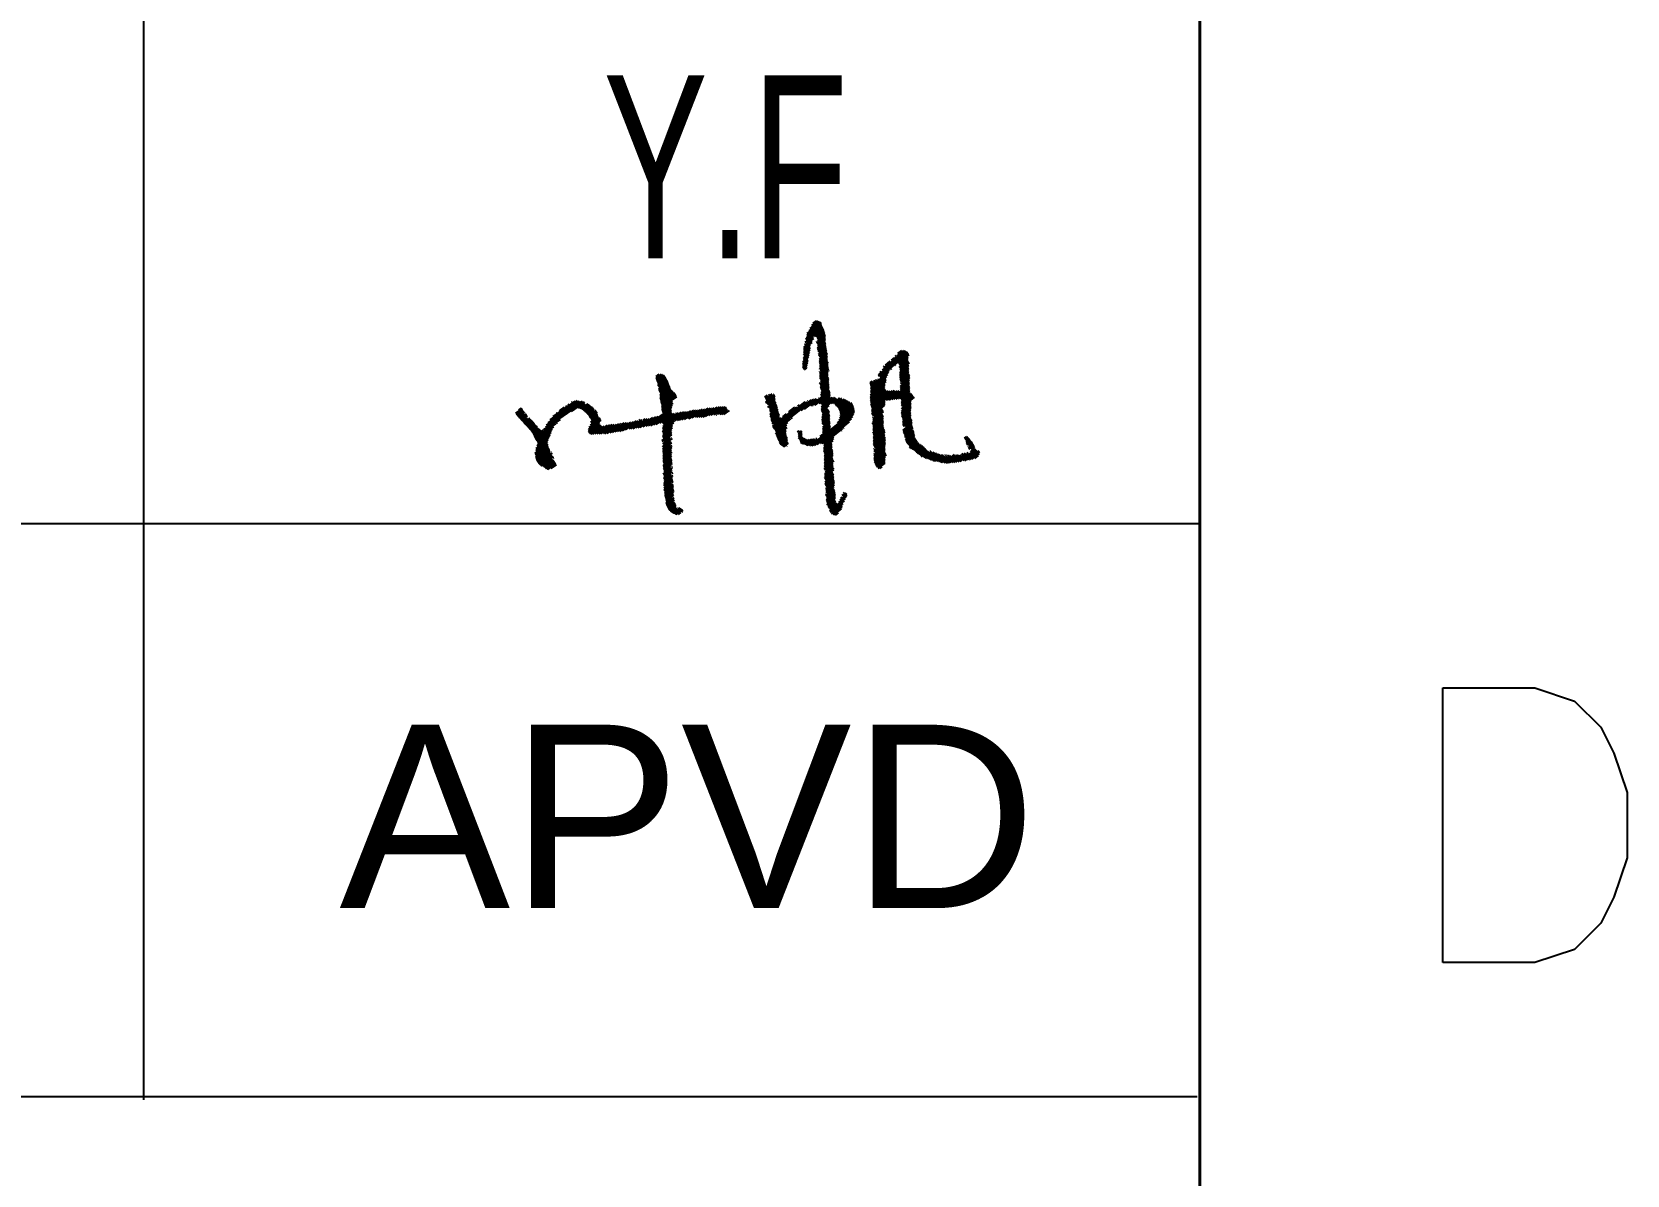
# Model space of a CAD drawing. Header units: millimetres. Extents: x -74 to 521, y -177 to 244.
# Drawn here: x 497.49 to 509.13, y -1.28 to 7.06 of the extents above; entities that cross this region are included whole.
import ezdxf

# ---------------------------------------------------------------- set-up
doc = ezdxf.new("R2010")
doc.units = ezdxf.units.MM
doc.styles.add('Arial', font='ARIAL.TTF', dxfattribs={"height": 0.2})
doc.styles.add('Arial Narrow', font='ARIALN.TTF', dxfattribs={"height": 0.2})

# ---------------------------------------------------------------- blocks, each defined once
blk = doc.blocks.new('Unknown-251777438-5465')
at = {"color": 7, "linetype": 'Continuous'}
for p, q in [((506.005, 229.156), (506.005, -161.504)), ((506.005, 30.331), (506.005, -161.504)), ((507.782, 0.274), (507.782, 2.277)), ((507.782, 2.277), (508.455, 2.277)), ((508.455, 2.277), (508.743, 2.181)), ((508.743, 2.181), (508.935, 1.99)), ((508.935, 1.99), (509.031, 1.8)), ((509.031, 1.8), (509.127, 1.514)), ((509.127, 1.514), (509.127, 1.037)), ((509.127, 1.037), (509.031, 0.751)), ((509.031, 0.751), (508.935, 0.56)), ((508.935, 0.56), (508.743, 0.369)), ((508.743, 0.369), (508.455, 0.274)), ((508.455, 0.274), (507.782, 0.274))]:
    blk.add_line(p, q, dxfattribs=at)
blk = doc.blocks.new('Unknown-251777438-5458')
at = {"color": 7, "linetype": 'Continuous'}
for p, q in [((498.307, -0.729), (498.307, 28.708)), ((506.016, -161.364), (506.016, 28.708)), ((426.834, 3.477), (506.016, 3.476)), ((426.834, -0.705), (505.992, -0.705))]:
    blk.add_line(p, q, dxfattribs=at)
at = {"color": 7, "linetype": 'Continuous', "style": 'Arial'}
blk.add_text('APVD', height=1.3371, dxfattribs=at).set_placement((499.733, 0.671))
blk = doc.blocks.new('Unknown-251777438-5460')
at = {"color": 3, "linetype": 'Continuous'}
for p, q in [((503.13, 4.797), (503.263, 4.902)), ((503.138, 4.814), (503.259, 4.91)), ((503.145, 4.85), (503.25, 4.933)), ((503.145, 4.84), (503.252, 4.924)), ((503.146, 4.861), (503.25, 4.943)), ((503.15, 4.833), (503.255, 4.917)), ((503.159, 4.882), (503.242, 4.948)), ((503.168, 4.899), (503.232, 4.95)), ((503.18, 4.919), (503.224, 4.954)), ((503.19, 4.937), (503.213, 4.955)), ((503.199, 4.841), (503.267, 4.895)), ((503.122, 4.759), (503.181, 4.806)), ((503.122, 4.749), (503.182, 4.796)), ((503.122, 4.739), (503.169, 4.776)), ((503.127, 4.784), (503.129, 4.785)), ((503.128, 4.775), (503.138, 4.782)), ((503.135, 4.821), (503.15, 4.833)), ((503.138, 4.834), (503.14, 4.835)), ((503.139, 4.783), (503.193, 4.826)), ((503.141, 4.795), (503.192, 4.835)), ((503.21, 4.84), (503.27, 4.887)), ((503.211, 4.799), (503.215, 4.802)), ((503.216, 4.792), (503.279, 4.843)), ((503.218, 4.836), (503.273, 4.879)), ((503.219, 4.826), (503.275, 4.871)), ((503.221, 4.807), (503.225, 4.81)), ((503.221, 4.755), (503.28, 4.802)), ((503.222, 4.746), (503.281, 4.793)), ((503.223, 4.788), (503.279, 4.832)), ((503.223, 4.778), (503.279, 4.822)), ((503.223, 4.767), (503.279, 4.812)), ((503.224, 4.819), (503.278, 4.862)), ((503.224, 4.737), (503.282, 4.783)), ((503.226, 4.729), (503.284, 4.774)), ((503.227, 4.812), (503.279, 4.853)), ((503.114, 4.65), (503.154, 4.682)), ((503.114, 4.639), (503.152, 4.669)), ((503.114, 4.629), (503.152, 4.659)), ((503.118, 4.684), (503.163, 4.719)), ((503.118, 4.673), (503.161, 4.707)), ((503.118, 4.663), (503.158, 4.695)), ((503.12, 4.706), (503.167, 4.743)), ((503.122, 4.728), (503.167, 4.764)), ((503.122, 4.718), (503.17, 4.756)), ((503.124, 4.699), (503.164, 4.731)), ((503.228, 4.709), (503.286, 4.755)), ((503.23, 4.7), (503.288, 4.746)), ((503.233, 4.724), (503.285, 4.765)), ((503.234, 4.693), (503.289, 4.737)), ((503.235, 4.673), (503.295, 4.721)), ((503.235, 4.663), (503.295, 4.711)), ((503.235, 4.653), (503.295, 4.7)), ((503.235, 4.642), (503.295, 4.69)), ((503.238, 4.686), (503.29, 4.727)), ((503.239, 4.635), (503.295, 4.68)), ((503.239, 4.625), (503.295, 4.669)), ((503.239, 4.614), (503.297, 4.66)), ((503.665, 4.55), (503.883, 4.723)), ((503.666, 4.56), (503.878, 4.729)), ((503.675, 4.547), (503.887, 4.716)), ((503.694, 4.594), (503.869, 4.733)), ((503.704, 4.612), (503.861, 4.736)), ((503.716, 4.631), (503.751, 4.659)), ((503.76, 4.667), (503.784, 4.686)), ((503.787, 4.698), (503.792, 4.702)), ((503.788, 4.688), (503.789, 4.689)), ((503.799, 4.697), (503.85, 4.737)), ((503.808, 4.715), (503.837, 4.738)), ((503.811, 4.645), (503.89, 4.707)), ((503.815, 4.638), (503.883, 4.692)), ((503.819, 4.63), (503.883, 4.682)), ((503.82, 4.611), (503.883, 4.661)), ((503.824, 4.603), (503.889, 4.655)), ((503.825, 4.625), (503.883, 4.671)), ((502.044, 4.539), (502.082, 4.566)), ((502.044, 4.529), (502.092, 4.563)), ((502.045, 4.549), (502.067, 4.565)), ((502.046, 4.521), (502.101, 4.559)), ((502.049, 4.513), (502.108, 4.555)), ((502.052, 4.506), (502.112, 4.548)), ((502.058, 4.5), (502.116, 4.541)), ((503.114, 4.619), (503.151, 4.648)), ((503.114, 4.608), (503.148, 4.635)), ((503.118, 4.601), (503.145, 4.622)), ((503.125, 4.597), (503.143, 4.611)), ((503.237, 4.602), (503.237, 4.603)), ((503.239, 4.604), (503.3, 4.653)), ((503.239, 4.573), (503.3, 4.622)), ((503.239, 4.563), (503.301, 4.612)), ((503.239, 4.552), (503.304, 4.604)), ((503.239, 4.542), (503.299, 4.59)), ((503.239, 4.583), (503.239, 4.584)), ((503.239, 4.532), (503.299, 4.58)), ((503.239, 4.491), (503.304, 4.542)), ((503.241, 4.596), (503.299, 4.642)), ((503.242, 4.524), (503.299, 4.569)), ((503.243, 4.587), (503.298, 4.631)), ((503.245, 4.516), (503.299, 4.559)), ((503.246, 4.507), (503.299, 4.549)), ((503.301, 4.591), (503.306, 4.595)), ((503.609, 4.474), (503.741, 4.579)), ((503.61, 4.465), (503.734, 4.563)), ((503.611, 4.455), (503.728, 4.548)), ((503.678, 4.54), (503.747, 4.594)), ((503.678, 4.58), (503.686, 4.587)), ((503.694, 4.604), (503.696, 4.605)), ((503.702, 4.621), (503.707, 4.625)), ((503.754, 4.6), (503.764, 4.607)), ((503.79, 4.629), (503.792, 4.63)), ((503.817, 4.619), (503.821, 4.621)), ((503.821, 4.57), (503.887, 4.623)), ((503.821, 4.56), (503.887, 4.612)), ((503.821, 4.549), (503.887, 4.602)), ((503.821, 4.539), (503.887, 4.592)), ((503.823, 4.582), (503.887, 4.633)), ((503.823, 4.53), (503.887, 4.581)), ((503.824, 4.594), (503.893, 4.648)), ((503.824, 4.521), (503.887, 4.571)), ((503.826, 4.512), (503.893, 4.565)), ((503.83, 4.494), (503.895, 4.547)), ((503.833, 4.507), (503.895, 4.557)), ((502.057, 4.489), (502.12, 4.534)), ((502.057, 4.48), (502.124, 4.527)), ((502.06, 4.472), (502.128, 4.52)), ((502.063, 4.445), (502.137, 4.497)), ((502.064, 4.456), (502.134, 4.505)), ((502.066, 4.466), (502.131, 4.512)), ((502.066, 4.438), (502.14, 4.489)), ((502.07, 4.431), (502.143, 4.481)), ((502.072, 4.403), (502.151, 4.458)), ((502.072, 4.393), (502.155, 4.451)), ((502.073, 4.423), (502.145, 4.474)), ((502.073, 4.413), (502.148, 4.466)), ((502.074, 4.384), (502.161, 4.446)), ((502.075, 4.376), (502.168, 4.44)), ((502.077, 4.367), (502.174, 4.435)), ((502.079, 4.359), (502.18, 4.429)), ((502.081, 4.351), (502.185, 4.424)), ((503.172, 4.334), (503.312, 4.445)), ((503.192, 4.339), (503.313, 4.436)), ((503.205, 4.339), (503.314, 4.426)), ((503.236, 4.498), (503.243, 4.504)), ((503.243, 4.483), (503.303, 4.531)), ((503.243, 4.473), (503.303, 4.521)), ((503.243, 4.463), (503.303, 4.511)), ((503.245, 4.454), (503.303, 4.5)), ((503.245, 4.413), (503.307, 4.462)), ((503.247, 4.424), (503.307, 4.472)), ((503.247, 4.404), (503.307, 4.452)), ((503.249, 4.447), (503.307, 4.493)), ((503.249, 4.437), (503.307, 4.483)), ((503.606, 4.503), (503.62, 4.514)), ((503.606, 4.493), (503.633, 4.514)), ((503.607, 4.483), (503.659, 4.524)), ((503.608, 4.412), (503.714, 4.496)), ((503.608, 4.401), (503.714, 4.485)), ((503.608, 4.391), (503.713, 4.474)), ((503.608, 4.38), (503.712, 4.463)), ((503.608, 4.37), (503.716, 4.456)), ((503.609, 4.423), (503.722, 4.512)), ((503.609, 4.36), (503.721, 4.449)), ((503.609, 4.35), (503.714, 4.434)), ((503.61, 4.434), (503.722, 4.523)), ((503.611, 4.444), (503.722, 4.533)), ((503.634, 4.514), (503.641, 4.52)), ((503.645, 4.523), (503.647, 4.525)), ((503.662, 4.526), (503.665, 4.529)), ((503.708, 4.418), (503.718, 4.427)), ((503.714, 4.382), (503.791, 4.443)), ((503.714, 4.434), (503.72, 4.438)), ((503.715, 4.393), (503.781, 4.446)), ((503.716, 4.404), (503.765, 4.443)), ((503.717, 4.415), (503.75, 4.441)), ((503.718, 4.427), (503.74, 4.444)), ((503.72, 4.376), (503.804, 4.443)), ((503.72, 4.438), (503.725, 4.442)), ((503.732, 4.375), (503.817, 4.443)), ((503.746, 4.376), (503.891, 4.492)), ((503.765, 4.381), (503.892, 4.482)), ((503.781, 4.383), (503.895, 4.474)), ((503.794, 4.383), (503.895, 4.464)), ((503.811, 4.386), (503.895, 4.454)), ((503.825, 4.387), (503.895, 4.443)), ((503.827, 4.472), (503.891, 4.523)), ((503.827, 4.461), (503.891, 4.512)), ((503.827, 4.503), (503.828, 4.503)), ((503.827, 4.451), (503.891, 4.502)), ((503.827, 4.482), (503.829, 4.484)), ((503.831, 4.382), (503.895, 4.433)), ((503.835, 4.488), (503.895, 4.536)), ((503.835, 4.375), (503.901, 4.427)), ((501.02, 4.28), (501.068, 4.314)), ((501.022, 4.271), (501.072, 4.307)), ((501.042, 4.305), (501.061, 4.318)), ((501.221, 4.158), (501.516, 4.364)), ((501.238, 4.179), (501.506, 4.367)), ((501.243, 4.192), (501.491, 4.366)), ((501.256, 4.211), (501.481, 4.369)), ((501.27, 4.231), (501.471, 4.372)), ((501.293, 4.256), (501.453, 4.368)), ((501.338, 4.298), (501.375, 4.324)), ((501.384, 4.33), (501.392, 4.336)), ((501.402, 4.342), (501.41, 4.348)), ((501.427, 4.292), (501.524, 4.36)), ((501.428, 4.361), (501.433, 4.365)), ((501.478, 4.318), (501.523, 4.35)), ((501.488, 4.316), (501.531, 4.345)), ((501.497, 4.312), (501.549, 4.349)), ((501.504, 4.307), (501.556, 4.343)), ((501.511, 4.302), (501.562, 4.338)), ((501.517, 4.297), (501.568, 4.333)), ((501.524, 4.292), (501.576, 4.328)), ((501.53, 4.286), (501.583, 4.324)), ((501.536, 4.281), (501.589, 4.318)), ((501.538, 4.35), (501.539, 4.351)), ((501.541, 4.275), (501.589, 4.308)), ((501.6, 4.306), (501.601, 4.307)), ((501.972, 4.187), (502.157, 4.316)), ((502.084, 4.343), (502.19, 4.417)), ((502.085, 4.324), (502.194, 4.401)), ((502.085, 4.314), (502.164, 4.37)), ((502.086, 4.334), (502.192, 4.409)), ((502.086, 4.305), (502.163, 4.359)), ((502.087, 4.296), (502.168, 4.353)), ((502.089, 4.288), (502.162, 4.339)), ((502.092, 4.28), (502.158, 4.326)), ((502.285, 4.24), (502.383, 4.309)), ((502.307, 4.246), (502.399, 4.31)), ((502.33, 4.252), (502.424, 4.318)), ((502.344, 4.252), (502.437, 4.317)), ((502.358, 4.252), (502.45, 4.317)), ((502.372, 4.252), (502.468, 4.32)), ((502.386, 4.252), (502.489, 4.325)), ((502.405, 4.256), (502.507, 4.327)), ((502.429, 4.263), (502.521, 4.327)), ((502.446, 4.265), (502.534, 4.327)), ((502.464, 4.268), (502.547, 4.326)), ((502.486, 4.273), (502.557, 4.324)), ((502.499, 4.273), (502.559, 4.315)), ((502.511, 4.271), (502.564, 4.309)), ((502.836, 4.398), (502.853, 4.411)), ((502.838, 4.389), (502.862, 4.408)), ((502.843, 4.383), (502.891, 4.421)), ((502.843, 4.362), (502.909, 4.415)), ((502.845, 4.354), (502.912, 4.407)), ((502.847, 4.376), (502.894, 4.413)), ((502.854, 4.35), (502.911, 4.395)), ((502.857, 4.343), (502.911, 4.385)), ((502.859, 4.323), (502.915, 4.367)), ((502.863, 4.41), (502.874, 4.418)), ((502.864, 4.338), (502.912, 4.376)), ((502.868, 4.32), (502.919, 4.36)), ((502.872, 4.313), (502.92, 4.351)), ((502.873, 4.293), (502.927, 4.336)), ((502.874, 4.304), (502.924, 4.344)), ((502.876, 4.275), (502.93, 4.318)), ((502.876, 4.265), (502.935, 4.311)), ((502.881, 4.289), (502.929, 4.327)), ((502.896, 4.177), (503.131, 4.363)), ((502.899, 4.417), (502.904, 4.421)), ((502.9, 4.17), (503.143, 4.363)), ((502.905, 4.164), (503.177, 4.379)), ((502.912, 4.158), (503.195, 4.383)), ((502.969, 4.245), (503.07, 4.325)), ((503.012, 4.29), (503.055, 4.324)), ((503.078, 4.331), (503.09, 4.341)), ((503.102, 4.299), (503.211, 4.386)), ((503.127, 4.309), (503.222, 4.384)), ((503.148, 4.367), (503.152, 4.37)), ((503.185, 4.334), (503.188, 4.336)), ((503.231, 4.391), (503.232, 4.392)), ((503.232, 4.35), (503.315, 4.416)), ((503.242, 4.4), (503.243, 4.4)), ((503.244, 4.35), (503.313, 4.404)), ((503.249, 4.313), (503.352, 4.395)), ((503.25, 4.303), (503.356, 4.387)), ((503.251, 4.324), (503.339, 4.394)), ((503.251, 4.294), (503.305, 4.336)), ((503.253, 4.346), (503.317, 4.397)), ((503.253, 4.336), (503.327, 4.395)), ((503.256, 4.287), (503.293, 4.316)), ((503.258, 4.278), (503.299, 4.311)), ((503.323, 4.351), (503.367, 4.386)), ((503.338, 4.352), (503.387, 4.391)), ((503.347, 4.349), (503.398, 4.39)), ((503.351, 4.342), (503.404, 4.384)), ((503.355, 4.334), (503.416, 4.383)), ((503.363, 4.331), (503.426, 4.381)), ((503.366, 4.209), (503.49, 4.308)), ((503.368, 4.324), (503.432, 4.375)), ((503.371, 4.389), (503.374, 4.391)), ((503.373, 4.318), (503.44, 4.371)), ((503.377, 4.311), (503.448, 4.367)), ((503.379, 4.23), (503.489, 4.317)), ((503.38, 4.303), (503.458, 4.364)), ((503.383, 4.295), (503.462, 4.357)), ((503.385, 4.244), (503.486, 4.325)), ((503.386, 4.287), (503.473, 4.356)), ((503.387, 4.278), (503.477, 4.349)), ((503.387, 4.257), (503.483, 4.333)), ((503.388, 4.268), (503.48, 4.341)), ((503.609, 4.34), (503.708, 4.418)), ((503.612, 4.332), (503.701, 4.403)), ((503.615, 4.324), (503.695, 4.387)), ((503.618, 4.316), (503.688, 4.372)), ((503.618, 4.305), (503.682, 4.356)), ((503.618, 4.295), (503.675, 4.341)), ((503.618, 4.285), (503.669, 4.325)), ((503.618, 4.274), (503.662, 4.31)), ((503.649, 4.279), (503.695, 4.315)), ((503.655, 4.294), (503.709, 4.337)), ((503.662, 4.31), (503.711, 4.348)), ((503.669, 4.325), (503.712, 4.359)), ((503.675, 4.341), (503.713, 4.371)), ((503.682, 4.356), (503.714, 4.382)), ((503.688, 4.372), (503.715, 4.393)), ((503.695, 4.387), (503.716, 4.404)), ((503.701, 4.403), (503.717, 4.415)), ((503.709, 4.337), (503.711, 4.338)), ((503.711, 4.348), (503.714, 4.351)), ((503.712, 4.359), (503.715, 4.362)), ((503.713, 4.371), (503.715, 4.372)), ((503.833, 4.28), (503.905, 4.337)), ((503.834, 4.312), (503.904, 4.367)), ((503.835, 4.364), (503.908, 4.422)), ((503.835, 4.354), (503.914, 4.416)), ((503.835, 4.344), (503.918, 4.41)), ((503.835, 4.333), (503.922, 4.402)), ((503.835, 4.292), (503.905, 4.347)), ((503.835, 4.271), (503.905, 4.327)), ((503.836, 4.262), (503.904, 4.316)), ((503.84, 4.306), (503.904, 4.357)), ((503.841, 4.328), (503.928, 4.397)), ((501.027, 4.265), (501.077, 4.3)), ((501.032, 4.259), (501.082, 4.294)), ((501.038, 4.253), (501.085, 4.287)), ((501.043, 4.248), (501.084, 4.276)), ((501.049, 4.242), (501.098, 4.276)), ((501.054, 4.236), (501.102, 4.269)), ((501.06, 4.23), (501.105, 4.262)), ((501.065, 4.224), (501.101, 4.249)), ((501.071, 4.218), (501.108, 4.244)), ((501.076, 4.212), (501.124, 4.245)), ((501.082, 4.206), (501.128, 4.238)), ((501.087, 4.2), (501.134, 4.233)), ((501.092, 4.282), (501.092, 4.282)), ((501.093, 4.194), (501.14, 4.227)), ((501.098, 4.188), (501.146, 4.222)), ((501.103, 4.182), (501.151, 4.216)), ((501.109, 4.176), (501.156, 4.21)), ((501.116, 4.172), (501.16, 4.202)), ((501.118, 4.163), (501.164, 4.196)), ((501.124, 4.158), (501.172, 4.191)), ((501.156, 4.102), (501.345, 4.234)), ((501.162, 4.097), (501.313, 4.202)), ((501.315, 4.282), (501.317, 4.283)), ((501.318, 4.206), (501.324, 4.21)), ((501.547, 4.269), (501.595, 4.302)), ((501.551, 4.155), (501.632, 4.212)), ((501.551, 4.145), (501.631, 4.201)), ((501.552, 4.165), (501.643, 4.229)), ((501.553, 4.263), (501.606, 4.3)), ((501.553, 4.137), (501.637, 4.196)), ((501.555, 4.177), (501.64, 4.236)), ((501.556, 4.256), (501.611, 4.295)), ((501.558, 4.248), (501.615, 4.287)), ((501.564, 4.242), (501.613, 4.276)), ((501.564, 4.193), (501.637, 4.244)), ((501.567, 4.215), (501.62, 4.252)), ((501.569, 4.207), (501.631, 4.25)), ((501.57, 4.236), (501.619, 4.271)), ((501.572, 4.228), (501.62, 4.262)), ((501.6, 4.131), (501.688, 4.192)), ((501.614, 4.277), (501.616, 4.279)), ((501.614, 4.131), (501.706, 4.195)), ((501.627, 4.13), (501.722, 4.197)), ((501.64, 4.129), (501.738, 4.198)), ((501.659, 4.133), (501.754, 4.199)), ((501.67, 4.131), (501.771, 4.202)), ((501.686, 4.132), (501.782, 4.2)), ((501.708, 4.138), (501.81, 4.21)), ((501.725, 4.14), (501.826, 4.211)), ((501.746, 4.145), (501.838, 4.21)), ((501.762, 4.147), (501.86, 4.216)), ((501.778, 4.148), (501.878, 4.218)), ((501.784, 4.201), (501.792, 4.206)), ((501.798, 4.152), (501.901, 4.225)), ((501.821, 4.159), (501.916, 4.225)), ((501.847, 4.167), (501.941, 4.233)), ((501.859, 4.166), (501.945, 4.226)), ((501.875, 4.167), (501.979, 4.24)), ((501.899, 4.174), (501.993, 4.24)), ((501.912, 4.174), (502.019, 4.249)), ((501.92, 4.228), (501.929, 4.235)), ((501.928, 4.175), (502.041, 4.255)), ((501.949, 4.181), (502.058, 4.257)), ((501.95, 4.23), (501.964, 4.239)), ((501.989, 4.189), (502.156, 4.306)), ((502.004, 4.189), (502.155, 4.295)), ((502.027, 4.196), (502.156, 4.286)), ((502.044, 4.198), (502.161, 4.28)), ((502.071, 4.207), (502.174, 4.279)), ((502.088, 4.209), (502.181, 4.275)), ((502.091, 4.143), (502.164, 4.195)), ((502.092, 4.153), (502.174, 4.211)), ((502.093, 4.174), (502.261, 4.291)), ((502.093, 4.164), (502.17, 4.218)), ((502.094, 4.184), (502.247, 4.291)), ((502.096, 4.205), (502.208, 4.283)), ((502.098, 4.197), (502.228, 4.288)), ((502.171, 4.218), (502.178, 4.224)), ((502.179, 4.224), (502.275, 4.291)), ((502.191, 4.281), (502.191, 4.282)), ((502.199, 4.228), (502.298, 4.298)), ((502.213, 4.229), (502.318, 4.302)), ((502.232, 4.232), (502.334, 4.303)), ((502.25, 4.235), (502.347, 4.303)), ((502.274, 4.242), (502.364, 4.305)), ((502.479, 4.269), (502.483, 4.272)), ((502.523, 4.27), (502.567, 4.301)), ((502.538, 4.271), (502.579, 4.3)), ((502.876, 4.254), (502.935, 4.301)), ((502.881, 4.248), (502.936, 4.292)), ((502.882, 4.228), (502.944, 4.277)), ((502.883, 4.239), (502.939, 4.283)), ((502.886, 4.22), (502.943, 4.266)), ((502.89, 4.203), (502.944, 4.246)), ((502.891, 4.214), (502.944, 4.257)), ((502.894, 4.186), (502.969, 4.245)), ((502.901, 4.202), (502.958, 4.247)), ((502.914, 4.129), (502.998, 4.196)), ((502.918, 4.153), (503.026, 4.239)), ((502.92, 4.145), (503.005, 4.212)), ((502.969, 4.255), (502.995, 4.276)), ((503.006, 4.285), (503.008, 4.286)), ((503.03, 4.242), (503.038, 4.248)), ((503.169, 4.042), (503.491, 4.298)), ((503.183, 4.043), (503.49, 4.287)), ((503.199, 4.046), (503.486, 4.274)), ((503.218, 4.051), (503.479, 4.257)), ((503.243, 4.06), (503.468, 4.239)), ((503.253, 4.233), (503.309, 4.277)), ((503.254, 4.244), (503.308, 4.287)), ((503.254, 4.223), (503.31, 4.268)), ((503.254, 4.213), (503.31, 4.258)), ((503.255, 4.255), (503.308, 4.297)), ((503.255, 4.203), (503.311, 4.248)), ((503.255, 4.059), (503.455, 4.217)), ((503.257, 4.267), (503.304, 4.304)), ((503.259, 4.176), (503.313, 4.219)), ((503.259, 4.165), (503.314, 4.209)), ((503.259, 4.155), (503.314, 4.199)), ((503.26, 4.197), (503.312, 4.238)), ((503.265, 4.191), (503.312, 4.228)), ((503.619, 4.203), (503.701, 4.268)), ((503.621, 4.267), (503.655, 4.294)), ((503.623, 4.248), (503.627, 4.251)), ((503.625, 4.218), (503.696, 4.274)), ((503.625, 4.197), (503.701, 4.258)), ((503.625, 4.135), (503.695, 4.191)), ((503.626, 4.24), (503.636, 4.247)), ((503.626, 4.188), (503.7, 4.247)), ((503.626, 4.177), (503.699, 4.236)), ((503.626, 4.167), (503.698, 4.225)), ((503.626, 4.157), (503.697, 4.213)), ((503.626, 4.146), (503.696, 4.202)), ((503.627, 4.261), (503.649, 4.279)), ((503.627, 4.23), (503.629, 4.232)), ((503.629, 4.232), (503.703, 4.291)), ((503.634, 4.256), (503.642, 4.263)), ((503.636, 4.247), (503.703, 4.301)), ((503.642, 4.263), (503.696, 4.306)), ((503.695, 4.191), (503.702, 4.197)), ((503.696, 4.202), (503.702, 4.207)), ((503.697, 4.213), (503.702, 4.217)), ((503.698, 4.225), (503.702, 4.228)), ((503.699, 4.236), (503.7, 4.237)), ((503.7, 4.247), (503.703, 4.249)), ((503.701, 4.258), (503.703, 4.26)), ((503.836, 4.251), (503.903, 4.305)), ((503.84, 4.245), (503.902, 4.293)), ((503.843, 4.236), (503.901, 4.282)), ((503.843, 4.226), (503.902, 4.273)), ((503.843, 4.216), (503.905, 4.265)), ((503.843, 4.205), (503.903, 4.253)), ((503.843, 4.195), (503.904, 4.244)), ((503.845, 4.187), (503.909, 4.237)), ((503.846, 4.156), (503.912, 4.208)), ((503.846, 4.146), (503.912, 4.198)), ((503.856, 4.185), (503.912, 4.229)), ((503.863, 4.18), (503.912, 4.218)), ((501.129, 4.152), (501.178, 4.186)), ((501.134, 4.145), (501.179, 4.177)), ((501.139, 4.139), (501.186, 4.172)), ((501.143, 4.132), (501.192, 4.166)), ((501.147, 4.125), (501.197, 4.161)), ((501.151, 4.118), (501.206, 4.157)), ((501.155, 4.111), (501.22, 4.157)), ((501.164, 4.089), (501.297, 4.181)), ((501.169, 4.082), (501.287, 4.165)), ((501.169, 4.024), (501.256, 4.085)), ((501.176, 4.077), (501.28, 4.15)), ((501.176, 4.039), (501.261, 4.098)), ((501.179, 4.07), (501.278, 4.139)), ((501.179, 4.05), (501.267, 4.112)), ((501.181, 4.061), (501.272, 4.125)), ((501.559, 4.131), (501.642, 4.19)), ((501.569, 4.128), (501.651, 4.186)), ((501.582, 4.128), (501.664, 4.185)), ((502.087, 4.082), (502.159, 4.132)), ((502.088, 4.073), (502.158, 4.122)), ((502.09, 4.035), (502.149, 4.077)), ((502.092, 4.105), (502.155, 4.149)), ((502.092, 4.056), (502.151, 4.098)), ((502.093, 4.115), (502.159, 4.162)), ((502.094, 4.136), (502.164, 4.185)), ((502.094, 4.126), (502.162, 4.174)), ((502.096, 4.098), (502.159, 4.142)), ((502.097, 4.05), (502.162, 4.095)), ((502.1, 4.071), (502.146, 4.104)), ((502.156, 4.101), (502.158, 4.102)), ((502.914, 4.15), (502.918, 4.153)), ((502.919, 4.123), (502.996, 4.184)), ((502.922, 4.115), (503, 4.177)), ((502.925, 4.107), (502.993, 4.161)), ((502.928, 4.099), (502.993, 4.151)), ((502.932, 4.092), (502.993, 4.14)), ((502.935, 4.084), (502.993, 4.13)), ((502.938, 4.076), (502.994, 4.121)), ((502.943, 4.059), (503.001, 4.105)), ((502.944, 4.071), (502.998, 4.113)), ((502.948, 4.053), (503.001, 4.095)), ((502.955, 4.048), (503.001, 4.085)), ((502.962, 4.044), (503.002, 4.075)), ((503.076, 4.144), (503.088, 4.153)), ((503.082, 4.138), (503.099, 4.152)), ((503.082, 4.128), (503.108, 4.149)), ((503.082, 4.118), (503.11, 4.14)), ((503.082, 4.107), (503.109, 4.129)), ((503.082, 4.097), (503.109, 4.119)), ((503.086, 4.09), (503.112, 4.11)), ((503.091, 4.083), (503.117, 4.104)), ((503.094, 4.076), (503.124, 4.099)), ((503.097, 4.068), (503.131, 4.095)), ((503.1, 4.06), (503.139, 4.091)), ((503.11, 4.057), (503.149, 4.088)), ((503.12, 4.055), (503.162, 4.088)), ((503.129, 4.052), (503.167, 4.082)), ((503.138, 4.048), (503.194, 4.093)), ((503.146, 4.045), (503.205, 4.092)), ((503.157, 4.044), (503.221, 4.094)), ((503.168, 4.083), (503.179, 4.092)), ((503.211, 4.097), (503.217, 4.101)), ((503.241, 4.11), (503.316, 4.17)), ((503.259, 4.145), (503.315, 4.189)), ((503.259, 4.134), (503.316, 4.179)), ((503.265, 4.057), (503.405, 4.168)), ((503.269, 4.049), (503.341, 4.107)), ((503.269, 4.039), (503.339, 4.095)), ((503.328, 4.075), (503.336, 4.082)), ((503.395, 4.149), (503.397, 4.151)), ((503.41, 4.171), (503.415, 4.176)), ((503.422, 4.181), (503.423, 4.182)), ((503.63, 4.129), (503.694, 4.18)), ((503.63, 4.119), (503.692, 4.168)), ((503.63, 4.108), (503.691, 4.157)), ((503.63, 4.098), (503.69, 4.146)), ((503.63, 4.088), (503.689, 4.135)), ((503.63, 4.077), (503.688, 4.124)), ((503.63, 4.067), (503.687, 4.112)), ((503.63, 4.057), (503.686, 4.101)), ((503.63, 4.046), (503.684, 4.09)), ((503.634, 4.04), (503.683, 4.079)), ((503.68, 4.045), (503.718, 4.075)), ((503.681, 4.056), (503.718, 4.086)), ((503.682, 4.067), (503.718, 4.096)), ((503.683, 4.079), (503.716, 4.105)), ((503.684, 4.09), (503.713, 4.112)), ((503.686, 4.101), (503.712, 4.122)), ((503.687, 4.112), (503.713, 4.133)), ((503.688, 4.124), (503.714, 4.144)), ((503.689, 4.135), (503.713, 4.154)), ((503.69, 4.146), (503.711, 4.162)), ((503.691, 4.157), (503.708, 4.17)), ((503.692, 4.168), (503.705, 4.178)), ((503.694, 4.18), (503.702, 4.186)), ((503.848, 4.137), (503.913, 4.189)), ((503.852, 4.13), (503.917, 4.182)), ((503.855, 4.122), (503.919, 4.172)), ((503.857, 4.113), (503.916, 4.16)), ((503.859, 4.104), (503.923, 4.155)), ((503.863, 4.087), (503.927, 4.137)), ((503.866, 4.079), (503.929, 4.129)), ((503.867, 4.101), (503.925, 4.146)), ((503.869, 4.071), (503.93, 4.12)), ((503.872, 4.063), (503.931, 4.11)), ((503.877, 4.057), (503.932, 4.1)), ((503.883, 4.051), (503.938, 4.095)), ((503.889, 4.045), (503.944, 4.089)), ((503.892, 4.038), (503.947, 4.081)), ((503.893, 4.028), (503.952, 4.075)), ((504.294, 4.098), (504.31, 4.111)), ((504.297, 4.09), (504.32, 4.108)), ((504.302, 4.084), (504.324, 4.101)), ((504.306, 4.077), (504.331, 4.097)), ((504.306, 4.067), (504.335, 4.09)), ((504.308, 4.058), (504.34, 4.083)), ((504.311, 4.05), (504.345, 4.077)), ((501.16, 3.988), (501.25, 4.051)), ((501.162, 3.98), (501.255, 4.045)), ((501.165, 3.972), (501.259, 4.038)), ((501.166, 3.963), (501.259, 4.028)), ((501.167, 3.954), (501.265, 4.023)), ((501.168, 4.003), (501.25, 4.061)), ((501.169, 4.014), (501.253, 4.073)), ((501.169, 3.946), (501.268, 4.015)), ((501.17, 3.937), (501.271, 4.007)), ((501.174, 3.93), (501.27, 3.997)), ((501.178, 3.923), (501.276, 3.992)), ((501.183, 3.917), (501.287, 3.989)), ((501.188, 3.911), (501.283, 3.977)), ((501.194, 3.905), (501.287, 3.97)), ((501.201, 3.9), (501.294, 3.965)), ((501.253, 4.053), (501.255, 4.055)), ((501.281, 3.995), (501.282, 3.996)), ((501.292, 3.954), (501.298, 3.958)), ((502.093, 4.018), (502.159, 4.064)), ((502.093, 4.008), (502.15, 4.048)), ((502.093, 3.999), (502.16, 4.045)), ((502.094, 4.028), (502.156, 4.072)), ((502.094, 3.989), (502.159, 4.035)), ((502.094, 3.98), (502.158, 4.025)), ((502.095, 3.97), (502.157, 4.014)), ((502.095, 3.961), (502.157, 4.004)), ((502.095, 3.951), (502.16, 3.996)), ((502.095, 3.922), (502.159, 3.966)), ((502.096, 3.942), (502.157, 3.985)), ((502.096, 3.933), (502.156, 3.975)), ((502.968, 4.038), (503.008, 4.07)), ((502.976, 4.034), (503.01, 4.061)), ((502.997, 4.04), (502.999, 4.042)), ((503.266, 4.016), (503.326, 4.064)), ((503.266, 4.005), (503.327, 4.054)), ((503.266, 3.996), (503.327, 4.044)), ((503.267, 4.027), (503.325, 4.073)), ((503.271, 3.989), (503.327, 4.034)), ((503.271, 3.979), (503.327, 4.023)), ((503.271, 3.968), (503.332, 4.016)), ((503.271, 3.958), (503.333, 4.007)), ((503.271, 3.948), (503.334, 3.998)), ((503.271, 3.937), (503.335, 3.988)), ((503.271, 3.927), (503.335, 3.978)), ((503.271, 3.917), (503.334, 3.967)), ((503.634, 4.008), (503.68, 4.045)), ((503.634, 3.998), (503.679, 4.034)), ((503.634, 4.018), (503.638, 4.022)), ((503.634, 3.977), (503.677, 4.011)), ((503.634, 3.967), (503.675, 4)), ((503.634, 3.987), (503.636, 3.989)), ((503.634, 3.956), (503.674, 3.989)), ((503.634, 3.946), (503.673, 3.978)), ((503.634, 3.936), (503.672, 3.966)), ((503.636, 4.03), (503.682, 4.067)), ((503.642, 3.994), (503.678, 4.022)), ((503.645, 4.027), (503.681, 4.056)), ((503.668, 3.921), (503.716, 3.96)), ((503.669, 3.933), (503.725, 3.977)), ((503.67, 3.944), (503.723, 3.986)), ((503.671, 3.955), (503.717, 3.992)), ((503.672, 3.966), (503.714, 4)), ((503.673, 3.978), (503.714, 4.01)), ((503.674, 3.989), (503.714, 4.02)), ((503.675, 4), (503.714, 4.031)), ((503.677, 4.011), (503.714, 4.041)), ((503.678, 4.022), (503.718, 4.055)), ((503.679, 4.034), (503.718, 4.065)), ((503.717, 4.044), (503.718, 4.044)), ((503.899, 4.023), (503.953, 4.065)), ((503.908, 4.019), (503.963, 4.063)), ((503.916, 4.016), (503.966, 4.055)), ((503.924, 4.011), (503.974, 4.051)), ((503.93, 4.006), (503.982, 4.047)), ((503.936, 4), (503.989, 4.042)), ((503.94, 3.993), (503.995, 4.037)), ((503.948, 3.989), (504.002, 4.032)), ((503.953, 3.983), (504.007, 4.026)), ((503.963, 3.98), (504.013, 4.02)), ((503.971, 3.977), (504.018, 4.013)), ((503.974, 3.968), (504.023, 4.007)), ((503.98, 3.963), (504.031, 4.003)), ((503.991, 3.961), (504.039, 3.999)), ((504, 3.958), (504.053, 4)), ((504.006, 3.952), (504.06, 3.995)), ((504.016, 3.95), (504.073, 3.995)), ((504.027, 3.948), (504.082, 3.992)), ((504.036, 3.945), (504.091, 3.989)), ((504.044, 4.004), (504.047, 4.005)), ((504.044, 3.941), (504.099, 3.985)), ((504.053, 3.938), (504.108, 3.982)), ((504.062, 3.934), (504.117, 3.978)), ((504.07, 3.931), (504.128, 3.976)), ((504.083, 3.931), (504.141, 3.976)), ((504.095, 3.93), (504.145, 3.97)), ((504.104, 3.927), (504.155, 3.967)), ((504.114, 3.924), (504.168, 3.967)), ((504.124, 3.922), (504.187, 3.972)), ((504.134, 3.92), (504.196, 3.969)), ((504.145, 3.918), (504.221, 3.978)), ((504.15, 3.974), (504.154, 3.976)), ((504.157, 3.917), (504.23, 3.975)), ((504.164, 3.974), (504.167, 3.976)), ((504.17, 3.917), (504.237, 3.97)), ((504.173, 3.971), (504.177, 3.975)), ((504.184, 3.918), (504.256, 3.975)), ((504.2, 3.92), (504.268, 3.974)), ((504.215, 3.922), (504.301, 3.99)), ((504.23, 3.924), (504.305, 3.983)), ((504.238, 3.971), (504.244, 3.976)), ((504.246, 3.925), (504.326, 3.989)), ((504.261, 3.927), (504.376, 4.018)), ((504.271, 3.977), (504.284, 3.987)), ((504.283, 3.935), (504.38, 4.012)), ((504.295, 3.934), (504.388, 4.007)), ((504.31, 3.987), (504.321, 3.996)), ((504.316, 3.94), (504.4, 4.006)), ((504.317, 4.044), (504.318, 4.045)), ((504.319, 4.035), (504.322, 4.038)), ((504.322, 4.048), (504.351, 4.071)), ((504.323, 4.028), (504.359, 4.057)), ((504.324, 4.019), (504.363, 4.05)), ((504.326, 4.041), (504.355, 4.064)), ((504.329, 4.012), (504.33, 4.013)), ((504.33, 3.941), (504.405, 4.001)), ((504.337, 3.998), (504.37, 4.024)), ((504.339, 4.02), (504.366, 4.042)), ((504.344, 4.014), (504.368, 4.033)), ((504.348, 3.945), (504.402, 3.987)), ((504.369, 3.951), (504.395, 3.972)), ((501.208, 3.895), (501.287, 3.951)), ((501.22, 3.894), (501.291, 3.943)), ((501.225, 3.887), (501.298, 3.939)), ((501.233, 3.884), (501.302, 3.932)), ((501.237, 3.876), (501.308, 3.926)), ((501.246, 3.873), (501.312, 3.919)), ((501.254, 3.869), (501.314, 3.911)), ((501.279, 3.876), (501.317, 3.904)), ((502.096, 3.894), (502.16, 3.938)), ((502.096, 3.835), (502.155, 3.876)), ((502.097, 3.904), (502.159, 3.947)), ((502.097, 3.884), (502.16, 3.928)), ((502.097, 3.875), (502.16, 3.919)), ((502.099, 3.915), (502.157, 3.955)), ((502.099, 3.866), (502.153, 3.904)), ((502.099, 3.828), (502.16, 3.87)), ((502.101, 3.809), (502.163, 3.853)), ((502.102, 3.849), (502.152, 3.884)), ((502.102, 3.819), (502.156, 3.858)), ((502.103, 3.859), (502.152, 3.894)), ((502.155, 3.905), (502.161, 3.91)), ((502.155, 3.877), (502.163, 3.882)), ((502.158, 3.888), (502.164, 3.892)), ((502.16, 3.841), (502.167, 3.845)), ((503.27, 3.875), (503.342, 3.932)), ((503.271, 3.906), (503.334, 3.956)), ((503.271, 3.896), (503.335, 3.946)), ((503.272, 3.887), (503.337, 3.938)), ((503.273, 3.867), (503.336, 3.916)), ((503.273, 3.804), (503.333, 3.852)), ((503.274, 3.826), (503.342, 3.88)), ((503.274, 3.816), (503.34, 3.868)), ((503.275, 3.837), (503.336, 3.886)), ((503.277, 3.797), (503.336, 3.844)), ((503.28, 3.862), (503.336, 3.906)), ((503.28, 3.851), (503.336, 3.896)), ((503.636, 3.927), (503.671, 3.955)), ((503.638, 3.919), (503.67, 3.944)), ((503.641, 3.911), (503.669, 3.933)), ((503.644, 3.903), (503.668, 3.921)), ((503.648, 3.895), (503.666, 3.91)), ((503.651, 3.888), (503.665, 3.899)), ((503.66, 3.884), (503.664, 3.888)), ((503.664, 3.888), (503.714, 3.927)), ((503.664, 3.877), (503.714, 3.917)), ((503.665, 3.899), (503.714, 3.938)), ((503.666, 3.91), (503.714, 3.948)), ((503.676, 3.876), (503.692, 3.889)), ((502.1, 3.799), (502.154, 3.837)), ((502.1, 3.75), (502.166, 3.796)), ((502.101, 3.761), (502.164, 3.804)), ((502.102, 3.771), (502.164, 3.814)), ((502.102, 3.722), (502.161, 3.764)), ((502.103, 3.781), (502.167, 3.826)), ((502.103, 3.733), (502.155, 3.769)), ((502.103, 3.713), (502.171, 3.76)), ((502.104, 3.792), (502.158, 3.829)), ((502.104, 3.743), (502.168, 3.788)), ((502.107, 3.706), (502.171, 3.751)), ((502.107, 3.687), (502.171, 3.732)), ((502.108, 3.697), (502.17, 3.741)), ((502.108, 3.678), (502.174, 3.724)), ((502.161, 3.773), (502.167, 3.778)), ((503.277, 3.777), (503.34, 3.826)), ((503.277, 3.766), (503.34, 3.816)), ((503.278, 3.757), (503.34, 3.806)), ((503.279, 3.789), (503.34, 3.837)), ((503.281, 3.749), (503.342, 3.797)), ((503.281, 3.739), (503.282, 3.739)), ((503.282, 3.729), (503.345, 3.779)), ((503.282, 3.677), (503.344, 3.727)), ((503.283, 3.699), (503.342, 3.746)), ((503.284, 3.72), (503.345, 3.769)), ((503.285, 3.71), (503.344, 3.757)), ((503.286, 3.743), (503.344, 3.789)), ((503.291, 3.695), (503.34, 3.734)), ((502.11, 3.669), (502.176, 3.716)), ((502.112, 3.661), (502.174, 3.704)), ((502.114, 3.652), (502.171, 3.693)), ((502.116, 3.644), (502.172, 3.683)), ((502.117, 3.636), (502.164, 3.668)), ((502.118, 3.626), (502.172, 3.664)), ((502.118, 3.617), (502.171, 3.654)), ((502.12, 3.608), (502.177, 3.648)), ((502.123, 3.601), (502.174, 3.636)), ((502.126, 3.593), (502.181, 3.631)), ((502.131, 3.586), (502.184, 3.624)), ((502.135, 3.579), (502.187, 3.616)), ((502.14, 3.573), (502.191, 3.609)), ((502.173, 3.664), (502.175, 3.666)), ((503.282, 3.688), (503.287, 3.692)), ((503.286, 3.67), (503.347, 3.719)), ((503.286, 3.649), (503.351, 3.701)), ((503.287, 3.64), (503.352, 3.692)), ((503.289, 3.662), (503.349, 3.71)), ((503.29, 3.632), (503.353, 3.682)), ((503.29, 3.612), (503.352, 3.661)), ((503.292, 3.624), (503.353, 3.672)), ((503.296, 3.606), (503.351, 3.649)), ((503.299, 3.598), (503.354, 3.642)), ((503.301, 3.589), (503.352, 3.63)), ((503.308, 3.584), (503.36, 3.626)), ((503.312, 3.567), (503.368, 3.611)), ((503.313, 3.578), (503.367, 3.621)), ((503.348, 3.565), (503.403, 3.608)), ((503.355, 3.58), (503.408, 3.622)), ((503.361, 3.596), (503.418, 3.641)), ((503.368, 3.611), (503.425, 3.657)), ((503.376, 3.628), (503.436, 3.676)), ((503.387, 3.647), (503.438, 3.687)), ((503.392, 3.661), (503.402, 3.67)), ((503.401, 3.679), (503.428, 3.7)), ((503.408, 3.674), (503.435, 3.696)), ((503.411, 3.697), (503.419, 3.703)), ((502.145, 3.567), (502.191, 3.599)), ((502.152, 3.562), (502.19, 3.589)), ((502.158, 3.557), (502.199, 3.585)), ((502.165, 3.552), (502.22, 3.591)), ((502.173, 3.548), (502.226, 3.585)), ((502.183, 3.545), (502.212, 3.565)), ((502.191, 3.541), (502.24, 3.575)), ((502.205, 3.59), (502.208, 3.592)), ((502.206, 3.542), (502.225, 3.555)), ((502.212, 3.565), (502.233, 3.58)), ((502.23, 3.559), (502.239, 3.565)), ((503.314, 3.558), (503.361, 3.596)), ((503.322, 3.555), (503.355, 3.58)), ((503.324, 3.546), (503.348, 3.565)), ((503.334, 3.543), (503.342, 3.549)), ((503.341, 3.538), (503.397, 3.583)), ((503.342, 3.549), (503.4, 3.595)), ((503.353, 3.537), (503.374, 3.554))]:
    blk.add_line(p, q, dxfattribs=at)
at = {"color": 6, "linetype": 'Continuous', "style": 'Arial Narrow', "width": 0.75}
blk.add_text('Y.F', height=1.3362, dxfattribs=at).set_placement((501.657, 5.41))

msp = doc.modelspace()

# ---------------------------------------------------------------- block references
for name in ['Unknown-251777438-5465', 'Unknown-251777438-5458', 'Unknown-251777438-5460']:
    msp.add_blockref(name, (0, 0))

doc.saveas('drawing.dxf')
